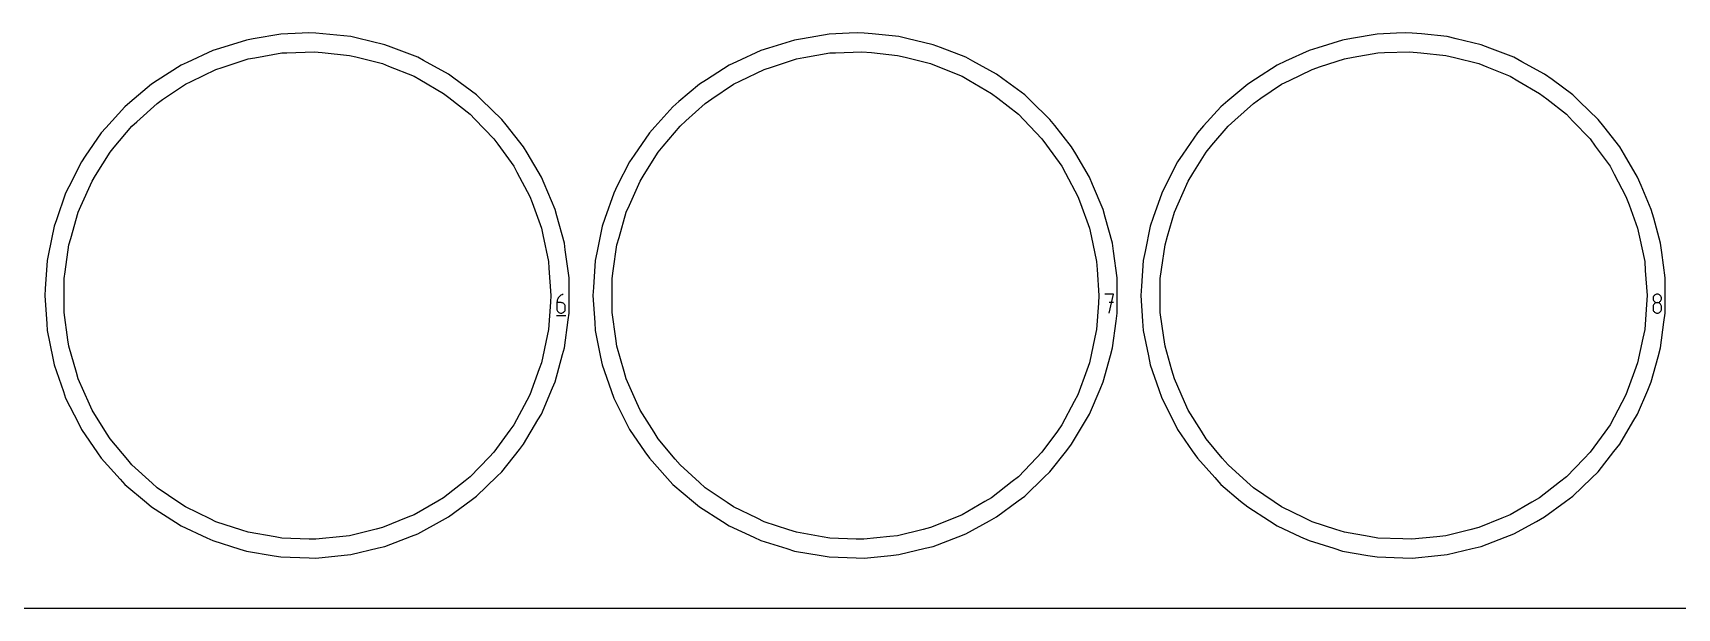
# Model space of a CAD drawing. Extents: x 0 to 800, y 0 to 1000.
# Drawn here: x 370.6 to 589.9, y 0 to 76.6 of the extents above; entities that cross this region are included whole.
import ezdxf

# ---------------------------------------------------------------- set-up
doc = ezdxf.new("R2010")
doc.units = 0

msp = doc.modelspace()

# ---------------------------------------------------------------- linework, layer by layer
at = {"layer": 'annotation', "color": 1}
for p, q in [((440.986084, 41.68288), (440.853717, 41.58306)), ((441.133164, 41.763852), (440.986084, 41.68288)), ((441.293445, 41.823948), (441.133164, 41.763852)), ((441.293445, 41.823948), (441.293445, 41.823948)), ((514.669486, 41.823948), (513.549073, 41.823948)), ((514.109359, 39.304399), (514.669486, 41.823948)), ((586.845901, 41.68916), (586.778433, 41.621745)), ((586.924002, 41.74438), (586.845901, 41.68916)), ((587.011147, 41.785805), (586.924002, 41.74438)), ((587.105745, 41.811834), (587.011147, 41.785805)), ((587.206205, 41.820866), (587.105745, 41.811834)), ((587.306665, 41.811834), (587.206205, 41.820866)), ((587.206205, 41.820866), (587.206205, 41.820866)), ((587.401263, 41.785805), (587.306665, 41.811834)), ((587.488408, 41.74438), (587.401263, 41.785805)), ((587.566509, 41.68916), (587.488408, 41.74438)), ((587.633977, 41.621745), (587.566509, 41.68916)), ((440.465405, 40.872255), (440.453016, 40.701954)), ((440.453016, 40.701954), (440.453016, 39.864527)), ((441.012512, 40.701954), (440.453016, 40.701954)), ((440.453016, 39.864527), (440.453016, 39.864527)), ((440.453016, 39.864527), (440.462049, 39.763879)), ((440.462049, 39.763879), (440.488086, 39.669135)), ((440.501565, 41.035882), (440.465405, 40.872255)), ((440.488086, 39.669135), (440.529532, 39.58188)), ((440.559986, 41.190804), (440.501565, 41.035882)), ((440.529532, 39.58188), (440.584792, 39.503699)), ((440.639158, 41.334994), (440.559986, 41.190804)), ((440.584792, 39.503699), (440.652273, 39.436179)), ((440.737572, 41.466422), (440.639158, 41.334994)), ((440.853717, 41.58306), (440.737572, 41.466422)), ((441.113139, 40.692974), (441.012512, 40.701954)), ((441.207825, 40.667075), (441.113139, 40.692974)), ((441.294996, 40.625819), (441.207825, 40.667075)), ((441.373076, 40.570768), (441.294996, 40.625819)), ((441.440492, 40.503483), (441.373076, 40.570768)), ((441.373076, 39.436179), (441.440492, 39.503699)), ((441.495668, 40.425527), (441.440492, 40.503483)), ((441.440492, 39.503699), (441.495668, 39.58188)), ((441.537029, 40.338461), (441.495668, 40.425527)), ((441.495668, 39.58188), (441.537029, 39.669135)), ((441.563001, 40.243848), (441.537029, 40.338461)), ((441.537029, 39.669135), (441.563001, 39.763879)), ((441.572008, 40.143248), (441.563001, 40.243848)), ((441.563001, 39.763879), (441.572008, 39.864527)), ((441.572008, 39.864527), (441.572008, 40.143248)), ((441.572008, 40.143248), (441.572008, 40.143248)), ((514.669486, 40.701954), (514.109359, 40.701954)), ((586.655737, 41.362344), (586.646709, 41.262161)), ((586.646709, 41.262161), (586.646709, 41.262161)), ((586.646709, 41.262161), (586.655742, 41.161507)), ((586.655737, 40.242354), (586.646709, 40.141747)), ((586.646709, 40.141747), (586.646709, 39.863026)), ((586.646709, 39.863026), (586.646709, 39.863026)), ((586.646709, 39.863026), (586.655742, 39.762427)), ((586.681761, 41.456737), (586.655737, 41.362344)), ((586.681761, 40.337076), (586.655737, 40.242354)), ((586.655742, 41.161507), (586.681779, 41.066748)), ((586.655742, 39.762427), (586.681779, 39.667813)), ((586.723189, 41.543737), (586.681761, 41.456737)), ((586.723189, 40.424324), (586.681761, 40.337076)), ((586.681779, 41.066748), (586.723225, 40.979472)), ((586.681779, 39.667813), (586.723225, 39.580747)), ((586.778433, 41.621745), (586.723189, 41.543737)), ((586.778433, 40.50251), (586.723189, 40.424324)), ((586.723225, 40.979472), (586.778485, 40.901267)), ((586.723225, 39.580747), (586.778485, 39.502791)), ((586.845901, 40.570044), (586.778433, 40.50251)), ((586.778485, 40.901267), (586.845966, 40.83372)), ((586.778485, 39.502791), (586.845966, 39.435507)), ((586.924002, 40.625336), (586.845901, 40.570044)), ((586.845966, 40.83372), (586.924072, 40.778419)), ((587.011147, 40.666798), (586.924002, 40.625336)), ((586.924072, 40.778419), (587.011211, 40.736953)), ((587.105745, 40.692841), (587.011147, 40.666798)), ((587.011211, 40.736953), (587.105786, 40.710909)), ((587.206205, 40.701875), (587.105745, 40.692841)), ((587.105786, 40.710909), (587.206205, 40.701875)), ((587.206205, 40.701875), (587.306624, 40.710909)), ((587.306665, 40.692846), (587.206205, 40.701875)), ((587.206205, 40.701875), (587.206205, 40.701875)), ((587.206205, 40.701875), (587.206205, 40.701875)), ((587.306624, 40.710909), (587.401199, 40.736953)), ((587.401263, 40.666816), (587.306665, 40.692846)), ((587.401199, 40.736953), (587.488338, 40.778419)), ((587.488408, 40.625371), (587.401263, 40.666816)), ((587.488338, 40.778419), (587.566444, 40.83372)), ((587.566509, 40.570096), (587.488408, 40.625371)), ((587.566444, 40.83372), (587.633925, 40.901267)), ((587.566444, 39.435507), (587.633925, 39.502791)), ((587.633977, 40.502575), (587.566509, 40.570096)), ((587.633925, 40.901267), (587.689185, 40.979472)), ((587.633925, 39.502791), (587.689185, 39.580747)), ((587.689221, 41.543737), (587.633977, 41.621745)), ((587.689221, 40.424395), (587.633977, 40.502575)), ((587.689185, 40.979472), (587.730631, 41.066748)), ((587.689185, 39.580747), (587.730631, 39.667813)), ((587.730649, 41.456737), (587.689221, 41.543737)), ((587.730649, 40.33714), (587.689221, 40.424395)), ((587.730631, 41.066748), (587.756668, 41.161507)), ((587.730631, 39.667813), (587.756668, 39.762427)), ((587.756673, 41.362344), (587.730649, 41.456737)), ((587.756673, 40.242395), (587.730649, 40.33714)), ((587.756668, 41.161507), (587.765701, 41.262161)), ((587.756668, 39.762427), (587.765701, 39.863026)), ((587.765701, 41.262161), (587.756673, 41.362344)), ((587.765701, 40.141747), (587.756673, 40.242395)), ((587.765701, 41.262161), (587.765701, 41.262161)), ((587.765701, 39.863026), (587.765701, 40.141747)), ((587.765701, 40.141747), (587.765701, 40.141747)), ((440.382941, 38.989456), (441.642715, 38.989456)), ((440.652273, 39.436179), (440.730379, 39.380903)), ((440.730379, 39.380903), (440.817518, 39.339458)), ((440.817518, 39.339458), (440.912093, 39.313428)), ((440.912093, 39.313428), (441.012512, 39.304399)), ((441.012512, 39.304399), (441.113139, 39.313428)), ((441.012512, 39.304399), (441.012512, 39.304399)), ((441.113139, 39.313428), (441.207825, 39.339458)), ((441.207825, 39.339458), (441.294996, 39.380903)), ((441.294996, 39.380903), (441.373076, 39.436179)), ((586.845966, 39.435507), (586.924072, 39.380455)), ((586.924072, 39.380455), (587.011211, 39.339199)), ((587.011211, 39.339199), (587.105786, 39.3133)), ((587.105786, 39.3133), (587.206205, 39.30432)), ((587.206205, 39.30432), (587.306624, 39.3133)), ((587.206205, 39.30432), (587.206205, 39.30432)), ((587.306624, 39.3133), (587.401199, 39.339199)), ((587.401199, 39.339199), (587.488338, 39.380455)), ((587.488338, 39.380455), (587.566444, 39.435507))]:
    msp.add_line(p, q, dxfattribs=at)
at = {"layer": 'boundary', "color": 5}
for p, q in [((395.437668, 74.577664), (394.572465, 74.309274)), ((399.038026, 75.694509), (395.437668, 74.577664)), ((399.931285, 75.845183), (399.038026, 75.694509)), ((403.648394, 76.472178), (399.931285, 75.845183)), ((406.472964, 76.613898), (403.648394, 76.472178)), ((407.378336, 76.644168), (406.472964, 76.613898)), ((408.321284, 76.62841), (407.378336, 76.644168)), ((409.222607, 76.537736), (408.321284, 76.62841)), ((412.97327, 76.160415), (409.222607, 76.537736)), ((413.854474, 75.950415), (412.97327, 76.160415)), ((417.52142, 75.076545), (413.854474, 75.950415)), ((418.366763, 74.750966), (417.52142, 75.076545)), ((421.88448, 73.396137), (418.366763, 74.750966)), ((468.690809, 74.626147), (467.669312, 74.309274)), ((472.134873, 75.694509), (468.690809, 74.626147)), ((473.189495, 75.872401), (472.134873, 75.694509)), ((476.745241, 76.472178), (473.189495, 75.872401)), ((479.447193, 76.607746), (476.745241, 76.472178)), ((480.516117, 76.643484), (479.447193, 76.607746)), ((481.418131, 76.62841), (480.516117, 76.643484)), ((482.482273, 76.521356), (481.418131, 76.62841)), ((486.070117, 76.160415), (482.482273, 76.521356)), ((487.110506, 75.91248), (486.070117, 76.160415)), ((490.618267, 75.076545), (487.110506, 75.91248)), ((491.616317, 74.692152), (490.618267, 75.076545)), ((494.981326, 73.396137), (491.616317, 74.692152)), ((541.94395, 74.67463), (540.766158, 74.309274)), ((545.231719, 75.694509), (541.94395, 74.67463)), ((546.447704, 75.89962), (545.231719, 75.694509)), ((549.842087, 76.472178), (546.447704, 75.89962)), ((552.421423, 76.601594), (549.842087, 76.472178)), ((553.653898, 76.6428), (552.421423, 76.601594)), ((554.514977, 76.62841), (553.653898, 76.6428)), ((555.741939, 76.504976), (554.514977, 76.62841)), ((559.166963, 76.160415), (555.741939, 76.504976)), ((560.366538, 75.874544), (559.166963, 76.160415)), ((563.715113, 75.076545), (560.366538, 75.874544)), ((564.86587, 74.633337), (563.715113, 75.076545)), ((568.078173, 73.396137), (564.86587, 74.633337)), ((391.153075, 72.722516), (390.331361, 72.341202)), ((394.572465, 74.309274), (391.153075, 72.722516)), ((422.678884, 72.960789), (421.88448, 73.396137)), ((425.984632, 71.149184), (422.678884, 72.960789)), ((464.39836, 72.791398), (463.428207, 72.341202)), ((467.669312, 74.309274), (464.39836, 72.791398)), ((495.919236, 72.882146), (494.981326, 73.396137)), ((499.081479, 71.149184), (495.919236, 72.882146)), ((537.643645, 72.860281), (536.525054, 72.341202)), ((540.766158, 74.309274), (537.643645, 72.860281)), ((569.159588, 72.803503), (568.078173, 73.396137)), ((572.178325, 71.149184), (569.159588, 72.803503)), ((387.153989, 70.312841), (386.390435, 69.825406)), ((390.331361, 72.341202), (387.153989, 70.312841)), ((426.713929, 70.611837), (425.984632, 71.149184)), ((429.748747, 68.375779), (426.713929, 70.611837)), ((460.388768, 70.400894), (459.487281, 69.825406)), ((463.428207, 72.341202), (460.388768, 70.400894)), ((499.94252, 70.514767), (499.081479, 71.149184)), ((502.845593, 68.375779), (499.94252, 70.514767)), ((533.623547, 70.488947), (532.584127, 69.825406)), ((536.525054, 72.341202), (533.623547, 70.488947)), ((573.17111, 70.417698), (572.178325, 71.149184)), ((575.94244, 68.375779), (573.17111, 70.417698)), ((386.390435, 69.825406), (383.511795, 67.391642)), ((430.399907, 67.746022), (429.748747, 68.375779)), ((459.487281, 69.825406), (456.733606, 67.497294)), ((503.614382, 67.63226), (502.845593, 68.375779)), ((532.584127, 69.825406), (529.955417, 67.602946)), ((576.828857, 67.518497), (575.94244, 68.375779)), ((382.820029, 66.806784), (380.291394, 64.011044)), ((383.511795, 67.391642), (382.820029, 66.806784)), ((433.109573, 65.12542), (430.399907, 67.746022)), ((455.916876, 66.806784), (453.49801, 64.13241)), ((456.733606, 67.497294), (455.916876, 66.806784)), ((506.206419, 65.12542), (503.614382, 67.63226)), ((529.013722, 66.806784), (526.704627, 64.253775)), ((529.955417, 67.602946), (529.013722, 66.806784)), ((579.303266, 65.12542), (576.828857, 67.518497)), ((380.291394, 64.011044), (379.683737, 63.3392)), ((433.670991, 64.41449), (433.109573, 65.12542)), ((436.007216, 61.456103), (433.670991, 64.41449)), ((453.49801, 64.13241), (452.780583, 63.3392)), ((506.869255, 64.286064), (506.206419, 65.12542)), ((509.104062, 61.456103), (506.869255, 64.286064)), ((526.704627, 64.253775), (525.87743, 63.3392)), ((580.067519, 64.157638), (579.303266, 65.12542)), ((582.200909, 61.456103), (580.067519, 64.157638)), ((379.683737, 63.3392), (377.550378, 60.231378)), ((436.468864, 60.676686), (436.007216, 61.456103)), ((452.780583, 63.3392), (450.739836, 60.366291)), ((509.649105, 60.535889), (509.104062, 61.456103)), ((525.87743, 63.3392), (523.929293, 60.501205)), ((582.829346, 60.395091), (582.200909, 61.456103)), ((377.037711, 59.484537), (375.337551, 56.120089)), ((377.550378, 60.231378), (377.037711, 59.484537)), ((438.389916, 57.433309), (436.468864, 60.676686)), ((450.134557, 59.484537), (448.508203, 56.266143)), ((450.739836, 60.366291), (450.134557, 59.484537)), ((511.486763, 57.433309), (509.649105, 60.535889)), ((523.231404, 59.484537), (521.678855, 56.412196)), ((523.929293, 60.501205), (523.231404, 59.484537)), ((584.583609, 57.433309), (582.829346, 60.395091)), ((438.743559, 56.599315), (438.389916, 57.433309)), ((511.90429, 56.448658), (511.486763, 57.433309)), ((585.06502, 56.298001), (584.583609, 57.433309)), ((374.928985, 55.311578), (373.692471, 51.750546)), ((375.337551, 56.120089), (374.928985, 55.311578)), ((440.215171, 53.128824), (438.743559, 56.599315)), ((448.025832, 55.311578), (446.842996, 51.905133)), ((448.508203, 56.266143), (448.025832, 55.311578)), ((513.312018, 53.128824), (511.90429, 56.448658)), ((521.122678, 55.311578), (519.993521, 52.059721)), ((521.678855, 56.412196), (521.122678, 55.311578)), ((586.408864, 53.128824), (585.06502, 56.298001)), ((440.454499, 52.255136), (440.215171, 53.128824)), ((513.594578, 52.097308), (513.312018, 53.128824)), ((586.734658, 51.93948), (586.408864, 53.128824)), ((373.395325, 50.894794), (372.644477, 47.20072)), ((373.692471, 51.750546), (373.395325, 50.894794)), ((441.450409, 48.619463), (440.454499, 52.255136)), ((446.492171, 50.894794), (445.773918, 47.361083)), ((446.842996, 51.905133), (446.492171, 50.894794)), ((514.547256, 48.619463), (513.594578, 52.097308)), ((519.589018, 50.894794), (518.90336, 47.521446)), ((519.993521, 52.059721), (519.589018, 50.894794)), ((587.644102, 48.619463), (586.734658, 51.93948)), ((441.571148, 47.721671), (441.450409, 48.619463)), ((514.689806, 47.559489), (514.547256, 48.619463)), ((587.808463, 47.397307), (587.644102, 48.619463)), ((372.464041, 46.312997), (372.212242, 42.551806)), ((372.644477, 47.20072), (372.464041, 46.312997)), ((442.073579, 43.985696), (441.571148, 47.721671)), ((445.560887, 46.312997), (445.320019, 42.715083)), ((445.773918, 47.361083), (445.560887, 46.312997)), ((515.170425, 43.985696), (514.689806, 47.559489)), ((518.657734, 46.312997), (518.427797, 42.878359)), ((518.90336, 47.521446), (518.657734, 46.312997)), ((588.267272, 43.985696), (587.808463, 47.397307)), ((442.073579, 43.079821), (442.073579, 43.985696)), ((515.170425, 42.916179), (515.170425, 43.985696)), ((588.267272, 42.752537), (588.267272, 43.985696)), ((372.212242, 42.551806), (372.151732, 41.647954)), ((442.073579, 39.310212), (442.073579, 43.079821)), ((445.320019, 42.715083), (445.248579, 41.647954)), ((515.170425, 39.310212), (515.170425, 42.916179)), ((518.427797, 42.878359), (518.345425, 41.647954)), ((588.267272, 39.310212), (588.267272, 42.752537)), ((372.151732, 41.647954), (372.403531, 37.886763)), ((445.248579, 41.647954), (445.489447, 38.05004)), ((518.345425, 41.647954), (518.575362, 38.213316)), ((372.403531, 37.886763), (372.464041, 36.982911)), ((441.450409, 34.676445), (441.95284, 38.41242)), ((441.95284, 38.41242), (442.073579, 39.310212)), ((445.489447, 38.05004), (445.560887, 36.982911)), ((514.547256, 34.676445), (515.027875, 38.250238)), ((515.027875, 38.250238), (515.170425, 39.310212)), ((518.575362, 38.213316), (518.657734, 36.982911)), ((587.644102, 34.676445), (588.102911, 38.088056)), ((588.102911, 38.088056), (588.267272, 39.310212)), ((372.464041, 36.982911), (373.214888, 33.288837)), ((445.560887, 36.982911), (446.27914, 33.4492)), ((518.657734, 36.982911), (519.343391, 33.609563)), ((373.214888, 33.288837), (373.395325, 32.401114)), ((440.215171, 30.167085), (441.211082, 33.802756)), ((441.211082, 33.802756), (441.450409, 34.676445)), ((446.27914, 33.4492), (446.492171, 32.401114)), ((513.312018, 30.167085), (514.264695, 33.644929)), ((514.264695, 33.644929), (514.547256, 34.676445)), ((519.343391, 33.609563), (519.589018, 32.401114)), ((586.408864, 30.167085), (587.318308, 33.487101)), ((587.318308, 33.487101), (587.644102, 34.676445)), ((373.395325, 32.401114), (374.631839, 28.840083)), ((446.492171, 32.401114), (447.675007, 28.99467)), ((519.589018, 32.401114), (520.718175, 29.149258)), ((374.631839, 28.840083), (374.928985, 27.984331)), ((438.389916, 25.862601), (439.861528, 29.333091)), ((439.861528, 29.333091), (440.215171, 30.167085)), ((447.675007, 28.99467), (448.025832, 27.984331)), ((511.486763, 25.862601), (512.89449, 29.182434)), ((512.89449, 29.182434), (513.312018, 30.167085)), ((520.718175, 29.149258), (521.122678, 27.984331)), ((584.583609, 25.862601), (585.927453, 29.031777)), ((585.927453, 29.031777), (586.408864, 30.167085)), ((374.928985, 27.984331), (376.629145, 24.619883)), ((448.025832, 27.984331), (449.652186, 24.765937)), ((521.122678, 27.984331), (522.675227, 24.91199)), ((376.629145, 24.619883), (377.037711, 23.811372)), ((436.007216, 21.839807), (437.928268, 25.083185)), ((437.928268, 25.083185), (438.389916, 25.862601)), ((449.652186, 24.765937), (450.134557, 23.811372)), ((509.104062, 21.839807), (510.94172, 24.942387)), ((510.94172, 24.942387), (511.486763, 25.862601)), ((522.675227, 24.91199), (523.231404, 23.811372)), ((582.200909, 21.839807), (583.955172, 24.801589)), ((583.955172, 24.801589), (584.583609, 25.862601)), ((377.037711, 23.811372), (379.171069, 20.703551)), ((450.134557, 23.811372), (452.175305, 20.838464)), ((523.231404, 23.811372), (525.179541, 20.973377)), ((379.171069, 20.703551), (379.683737, 19.95671)), ((379.683737, 19.95671), (382.212373, 17.16097)), ((433.109573, 18.170489), (435.445797, 21.128877)), ((435.445797, 21.128877), (436.007216, 21.839807)), ((452.175305, 20.838464), (452.780583, 19.95671)), ((452.780583, 19.95671), (455.199449, 17.282335)), ((506.206419, 18.170489), (508.441226, 21.000451)), ((508.441226, 21.000451), (509.104062, 21.839807)), ((525.179541, 20.973377), (525.87743, 19.95671)), ((525.87743, 19.95671), (528.186525, 17.403701)), ((579.303266, 18.170489), (581.436655, 20.872024)), ((581.436655, 20.872024), (582.200909, 21.839807)), ((432.458413, 17.540732), (433.109573, 18.170489)), ((505.43763, 17.426969), (506.206419, 18.170489)), ((578.416848, 17.313206), (579.303266, 18.170489)), ((382.212373, 17.16097), (382.82003, 16.489125)), ((382.82003, 16.489125), (385.698668, 14.055361)), ((429.748747, 14.920127), (432.458413, 17.540732)), ((455.199449, 17.282335), (455.916876, 16.489125)), ((455.916876, 16.489125), (458.670551, 14.161013)), ((502.845593, 14.920127), (505.43763, 17.426969)), ((528.186525, 17.403701), (529.013722, 16.489125)), ((529.013722, 16.489125), (531.642433, 14.266665)), ((575.94244, 14.920127), (578.416848, 17.313206)), ((385.698668, 14.055361), (386.390434, 13.470503)), ((386.390434, 13.470503), (389.567806, 11.442144)), ((425.984632, 12.146726), (429.01945, 14.382781)), ((429.01945, 14.382781), (429.748747, 14.920127)), ((458.670551, 14.161013), (459.487281, 13.470503)), ((459.487281, 13.470503), (462.526721, 11.530196)), ((499.081479, 12.146726), (501.984552, 14.285712)), ((501.984552, 14.285712), (502.845593, 14.920127)), ((531.642433, 14.266665), (532.584127, 13.470503)), ((532.584127, 13.470503), (535.485635, 11.618249)), ((572.178325, 12.146726), (574.949654, 14.188643)), ((574.949654, 14.188643), (575.94244, 14.920127)), ((389.567806, 11.442144), (390.331361, 10.954708)), ((421.88448, 9.899773), (425.190228, 11.711379)), ((425.190228, 11.711379), (425.984632, 12.146726)), ((462.526721, 11.530196), (463.428207, 10.954708)), ((494.981326, 9.899773), (498.143569, 11.632736)), ((498.143569, 11.632736), (499.081479, 12.146726)), ((535.485635, 11.618249), (536.525054, 10.954708)), ((568.078173, 9.899773), (571.09691, 11.554092)), ((571.09691, 11.554092), (572.178325, 12.146726)), ((390.331361, 10.954708), (393.750751, 9.36795)), ((393.750751, 9.36795), (394.572465, 8.986635)), ((394.572465, 8.986635), (398.172824, 7.86979)), ((417.52142, 8.219365), (421.039137, 9.574194)), ((421.039137, 9.574194), (421.88448, 9.899773)), ((463.428207, 10.954708), (466.699159, 9.436832)), ((466.699159, 9.436832), (467.669312, 8.986635)), ((467.669312, 8.986635), (471.113376, 7.918273)), ((490.618267, 8.219365), (493.983276, 9.51538)), ((493.983276, 9.51538), (494.981326, 9.899773)), ((536.525054, 10.954708), (539.647567, 9.505715)), ((539.647567, 9.505715), (540.766158, 8.986635)), ((540.766158, 8.986635), (544.053928, 7.966756)), ((563.715113, 8.219365), (566.927416, 9.456565)), ((566.927416, 9.456565), (568.078173, 9.899773)), ((398.172824, 7.86979), (399.038027, 7.6014)), ((399.038027, 7.6014), (402.755136, 6.974405)), ((402.755136, 6.974405), (403.648394, 6.823731)), ((403.648394, 6.823731), (407.415912, 6.69777)), ((407.415912, 6.69777), (408.321284, 6.6675)), ((408.321284, 6.6675), (412.071948, 7.044821)), ((412.071948, 7.044821), (412.97327, 7.135495)), ((412.97327, 7.135495), (416.640216, 8.009365)), ((416.640216, 8.009365), (417.52142, 8.219365)), ((471.113376, 7.918273), (472.134873, 7.6014)), ((472.134873, 7.6014), (475.690619, 7.001623)), ((475.690619, 7.001623), (476.745241, 6.823731)), ((476.745241, 6.823731), (480.349207, 6.703238)), ((480.349207, 6.703238), (481.418131, 6.6675)), ((481.418131, 6.6675), (485.005975, 7.028441)), ((485.005975, 7.028441), (486.070117, 7.135495)), ((486.070117, 7.135495), (489.577877, 7.971429)), ((489.577877, 7.971429), (490.618267, 8.219365)), ((544.053928, 7.966756), (545.23172, 7.6014)), ((545.23172, 7.6014), (548.626103, 7.028842)), ((548.626103, 7.028842), (549.842087, 6.823731)), ((549.842087, 6.823731), (553.282503, 6.708706)), ((553.282503, 6.708706), (554.514977, 6.6675)), ((554.514977, 6.6675), (557.940002, 7.012061)), ((557.940002, 7.012061), (559.166963, 7.135495)), ((559.166963, 7.135495), (562.515539, 7.933494)), ((562.515539, 7.933494), (563.715113, 8.219365))]:
    msp.add_line(p, q, dxfattribs=at)
at = {"layer": 'frame', "color": 5}
msp.add_line((0, 0), (800, 0), dxfattribs=at)
at = {"layer": 'hole', "color": 5}
for p, q in [((395.812519, 72.052898), (399.289301, 73.182565)), ((399.289301, 73.182565), (400.154445, 73.335114)), ((400.154445, 73.335114), (403.754557, 73.969915)), ((403.754557, 73.969915), (404.412761, 74.004409)), ((404.412761, 74.004409), (408.066235, 74.131992)), ((408.066235, 74.131992), (409.159678, 74.036328)), ((409.159678, 74.036328), (412.795315, 73.654206)), ((412.795315, 73.654206), (413.647716, 73.441678)), ((413.647716, 73.441678), (417.194806, 72.557289)), ((417.194806, 72.557289), (418.009336, 72.228199)), ((469.060296, 72.101938), (472.386148, 73.182565)), ((472.386148, 73.182565), (473.407575, 73.362672)), ((473.407575, 73.362672), (476.851404, 73.969915)), ((476.851404, 73.969915), (477.628508, 74.010641)), ((477.628508, 74.010641), (481.123382, 74.132685)), ((481.123382, 74.132685), (482.414351, 74.01974)), ((482.414351, 74.01974), (485.892161, 73.654206)), ((485.892161, 73.654206), (486.898545, 73.403286)), ((486.898545, 73.403286), (490.291652, 72.557289)), ((490.291652, 72.557289), (491.253323, 72.168751)), ((542.308072, 72.150978), (545.482994, 73.182565)), ((545.482994, 73.182565), (546.660705, 73.390229)), ((546.660705, 73.390229), (549.94825, 73.969915)), ((549.94825, 73.969915), (550.844256, 74.016872)), ((550.844256, 74.016872), (554.18053, 74.133378)), ((554.18053, 74.133378), (555.669024, 74.003152)), ((555.669024, 74.003152), (558.989007, 73.654206)), ((558.989007, 73.654206), (560.149373, 73.364894)), ((560.149373, 73.364894), (563.388499, 72.557289)), ((563.388499, 72.557289), (564.49731, 72.109302)), ((390.901734, 69.793779), (391.691319, 70.178886)), ((391.691319, 70.178886), (394.977014, 71.781428)), ((394.977014, 71.781428), (395.812519, 72.052898)), ((418.009336, 72.228199), (421.398831, 70.858761)), ((421.398831, 70.858761), (422.159629, 70.419513)), ((422.159629, 70.419513), (425.325529, 68.591676)), ((463.99858, 69.793779), (464.930801, 70.248454)), ((464.930801, 70.248454), (468.07386, 71.781428)), ((468.07386, 71.781428), (469.060296, 72.101938)), ((491.253323, 72.168751), (494.495677, 70.858761)), ((494.495677, 70.858761), (495.393909, 70.340165)), ((495.393909, 70.340165), (498.422376, 68.591676)), ((537.095427, 69.793779), (538.170282, 70.318022)), ((538.170282, 70.318022), (541.170707, 71.781428)), ((541.170707, 71.781428), (542.308072, 72.150978)), ((564.49731, 72.109302), (567.592524, 70.858761)), ((567.592524, 70.858761), (568.62819, 70.260817)), ((568.62819, 70.260817), (571.519222, 68.591676)), ((387.871038, 67.749551), (390.901734, 69.793779)), ((425.325529, 68.591676), (426.01779, 68.05082)), ((426.01779, 68.05082), (428.89849, 65.800161)), ((461.099449, 67.838293), (463.99858, 69.793779)), ((498.422376, 68.591676), (499.23969, 67.953117)), ((534.327861, 67.927035), (537.095427, 69.793779)), ((571.519222, 68.591676), (572.46159, 67.855414)), ((384.426053, 64.812179), (387.142731, 67.258303)), ((387.142731, 67.258303), (387.871038, 67.749551)), ((428.89849, 65.800161), (429.508748, 65.168224)), ((457.640833, 64.918367), (460.239577, 67.258303)), ((460.239577, 67.258303), (461.099449, 67.838293)), ((499.23969, 67.953117), (501.995336, 65.800161)), ((501.995336, 65.800161), (502.715834, 65.054068)), ((530.855613, 65.024555), (533.336424, 67.258303)), ((533.336424, 67.258303), (534.327861, 67.927035)), ((572.46159, 67.855414), (575.092183, 65.800161)), ((575.092183, 65.800161), (575.922921, 64.939911)), ((381.423358, 61.423942), (383.773208, 64.224351)), ((383.773208, 64.224351), (384.426053, 64.812179)), ((429.508748, 65.168224), (432.048208, 62.538551)), ((454.622213, 61.54551), (456.870055, 64.224351)), ((456.870055, 64.224351), (457.640833, 64.918367)), ((502.715834, 65.054068), (505.145055, 62.538551)), ((527.821069, 61.667078), (529.966901, 64.224351)), ((529.966901, 64.224351), (530.855613, 65.024555)), ((575.922921, 64.939911), (578.241901, 62.538551)), ((380.858665, 60.750975), (381.423358, 61.423942)), ((432.048208, 62.538551), (432.564571, 61.827833)), ((432.564571, 61.827833), (434.713308, 58.870331)), ((453.955512, 60.750975), (454.622213, 61.54551)), ((505.145055, 62.538551), (505.754696, 61.699445)), ((505.754696, 61.699445), (507.810155, 58.870331)), ((527.052358, 60.750975), (527.821069, 61.667078)), ((578.241901, 62.538551), (578.944821, 61.571058)), ((578.944821, 61.571058), (580.907001, 58.870331)), ((378.921466, 57.650787), (380.858665, 60.750975)), ((452.102408, 57.785369), (453.955512, 60.750975)), ((525.28335, 57.919951), (527.052358, 60.750975)), ((378.455938, 56.905781), (378.921466, 57.650787)), ((434.713308, 58.870331), (435.125733, 58.094665)), ((435.125733, 58.094665), (436.841949, 54.866894)), ((451.552785, 56.905781), (452.102408, 57.785369)), ((507.810155, 58.870331), (508.297081, 57.954544)), ((508.297081, 57.954544), (509.938795, 54.866894)), ((524.649631, 56.905781), (525.28335, 57.919951)), ((580.907001, 58.870331), (581.46843, 57.814424)), ((581.46843, 57.814424), (583.035642, 54.866894)), ((376.969039, 53.566155), (378.455938, 56.905781)), ((436.841949, 54.866894), (437.142414, 54.041378)), ((450.130433, 53.711131), (451.552785, 56.905781)), ((509.938795, 54.866894), (510.293538, 53.892253)), ((523.291827, 53.856107), (524.649631, 56.905781)), ((583.035642, 54.866894), (583.444662, 53.743128)), ((375.604096, 49.249548), (376.611722, 52.763609)), ((376.611722, 52.763609), (376.969039, 53.566155)), ((437.142414, 54.041378), (438.392738, 50.606168)), ((448.744684, 49.402096), (449.708569, 52.763609)), ((449.708569, 52.763609), (450.130433, 53.711131)), ((510.293538, 53.892253), (511.489585, 50.606168)), ((521.885273, 49.554645), (522.805415, 52.763609)), ((522.805415, 52.763609), (523.291827, 53.856107)), ((583.444662, 53.743128), (584.586431, 50.606168)), ((438.392738, 50.606168), (438.575391, 49.746869)), ((511.489585, 50.606168), (511.705233, 49.591641)), ((584.586431, 50.606168), (584.835075, 49.436413)), ((374.853156, 44.784986), (375.361953, 48.405084)), ((375.361953, 48.405084), (375.604096, 49.249548)), ((438.575391, 49.746869), (439.335465, 46.171079)), ((447.97209, 44.942137), (448.458799, 48.405084)), ((448.458799, 48.405084), (448.744684, 49.402096)), ((511.705233, 49.591641), (512.432311, 46.171079)), ((521.091024, 45.099289), (521.555646, 48.405084)), ((521.555646, 48.405084), (521.885273, 49.554645)), ((584.835075, 49.436413), (585.529158, 46.171079)), ((439.335465, 46.171079), (439.396743, 45.294724)), ((512.432311, 46.171079), (512.504659, 45.136415)), ((585.529158, 46.171079), (585.612575, 44.978105)), ((374.730887, 43.915039), (374.853156, 44.784986)), ((374.730887, 40.259364), (374.730887, 43.915039)), ((439.396743, 45.294724), (439.65174, 41.647954)), ((447.827733, 43.915039), (447.97209, 44.942137)), ((447.827733, 40.41806), (447.827733, 43.915039)), ((512.504659, 45.136415), (512.748586, 41.647954)), ((520.92458, 43.915039), (521.091024, 45.099289)), ((520.92458, 40.576756), (520.92458, 43.915039)), ((585.612575, 44.978105), (585.845433, 41.647954)), ((374.730887, 39.380869), (374.730887, 40.259364)), ((439.590461, 40.771599), (439.335465, 37.124829)), ((439.65174, 41.647954), (439.590461, 40.771599)), ((447.827733, 39.380869), (447.827733, 40.41806)), ((512.676238, 40.613289), (512.432311, 37.124829)), ((512.748586, 41.647954), (512.676238, 40.613289)), ((520.92458, 39.380869), (520.92458, 40.576756)), ((585.762015, 40.45498), (585.529158, 37.124829)), ((585.845433, 41.647954), (585.762015, 40.45498)), ((375.239684, 35.76077), (374.730887, 39.380869)), ((448.314443, 35.917922), (447.827733, 39.380869)), ((521.389202, 36.075074), (520.92458, 39.380869)), ((375.361953, 34.890824), (375.239684, 35.76077)), ((439.152811, 36.26553), (438.392738, 32.689741)), ((439.335465, 37.124829), (439.152811, 36.26553)), ((448.4588, 34.890824), (448.314443, 35.917922)), ((512.216662, 36.110302), (511.489585, 32.689741)), ((512.432311, 37.124829), (512.216662, 36.110302)), ((521.555646, 34.890824), (521.389202, 36.075074)), ((585.280513, 35.955074), (584.586431, 32.689741)), ((585.529158, 37.124829), (585.280513, 35.955074)), ((376.36958, 31.376764), (375.361953, 34.890824)), ((449.422684, 31.529313), (448.4588, 34.890824)), ((522.475789, 31.681861), (521.555646, 34.890824)), ((376.611722, 30.532301), (376.36958, 31.376764)), ((438.092273, 31.864225), (436.841949, 28.429014)), ((438.392738, 32.689741), (438.092273, 31.864225)), ((449.708569, 30.532301), (449.422684, 31.529313)), ((511.134841, 31.715099), (509.938795, 28.429014)), ((511.489585, 32.689741), (511.134841, 31.715099)), ((522.805415, 30.532301), (522.475789, 31.681861)), ((584.17741, 31.565974), (583.035642, 28.429014)), ((584.586431, 32.689741), (584.17741, 31.565974)), ((378.098621, 27.192675), (376.611722, 30.532301)), ((451.13092, 27.337651), (449.708569, 30.532301)), ((524.163219, 27.482627), (522.805415, 30.532301)), ((378.455938, 26.390129), (378.098621, 27.192675)), ((380.393137, 23.28994), (378.455938, 26.390129)), ((436.429525, 27.653348), (434.713309, 24.425579)), ((436.841949, 28.429014), (436.429525, 27.653348)), ((451.552785, 26.390129), (451.13092, 27.337651)), ((453.405888, 23.424522), (451.552785, 26.390129)), ((509.451869, 27.513228), (507.810155, 24.425579)), ((509.938795, 28.429014), (509.451869, 27.513228)), ((524.649631, 26.390129), (524.163219, 27.482627)), ((526.418639, 23.559103), (524.649631, 26.390129)), ((582.474213, 27.373108), (580.907002, 24.425579)), ((583.035642, 28.429014), (582.474213, 27.373108)), ((434.713309, 24.425579), (434.196945, 23.714861)), ((507.810155, 24.425579), (507.200513, 23.586474)), ((580.907002, 24.425579), (580.204081, 23.458086)), ((380.858665, 22.544933), (380.393137, 23.28994)), ((383.208516, 19.744525), (380.858665, 22.544933)), ((434.196945, 23.714861), (432.048208, 20.757359)), ((453.955512, 22.544933), (453.405888, 23.424522)), ((456.203353, 19.866093), (453.955512, 22.544933)), ((507.200513, 23.586474), (505.145055, 20.757359)), ((527.052358, 22.544933), (526.418639, 23.559103)), ((529.198191, 19.987661), (527.052358, 22.544933)), ((580.204081, 23.458086), (578.241901, 20.757359)), ((383.773208, 19.071559), (383.208516, 19.744525)), ((431.43795, 20.125422), (428.89849, 17.495748)), ((432.048208, 20.757359), (431.43795, 20.125422)), ((456.870055, 19.071559), (456.203353, 19.866093)), ((504.424556, 20.011266), (501.995336, 17.495748)), ((505.145055, 20.757359), (504.424556, 20.011266)), ((529.966901, 19.071559), (529.198191, 19.987661)), ((577.411163, 19.897109), (575.092183, 17.495748)), ((578.241901, 20.757359), (577.411163, 19.897109)), ((386.489886, 16.625435), (383.773208, 19.071559)), ((459.468799, 16.731624), (456.870055, 19.071559)), ((532.447712, 16.837812), (529.966901, 19.071559)), ((387.142731, 16.037607), (386.489886, 16.625435)), ((390.173427, 13.993379), (387.142731, 16.037607)), ((428.206229, 16.954893), (425.325529, 14.704234)), ((428.89849, 17.495748), (428.206229, 16.954893)), ((460.239577, 16.037607), (459.468799, 16.731624)), ((463.138708, 14.08212), (460.239577, 16.037607)), ((501.178021, 16.85719), (498.422376, 14.704234)), ((501.995336, 17.495748), (501.178021, 16.85719)), ((533.336424, 16.037607), (532.447712, 16.837812)), ((536.10399, 14.170862), (533.336424, 16.037607)), ((574.149814, 16.759487), (571.519222, 14.704234)), ((575.092183, 17.495748), (574.149814, 16.759487)), ((390.901734, 13.50213), (390.173427, 13.993379)), ((394.187428, 11.899589), (390.901734, 13.50213)), ((424.564731, 14.264986), (421.398831, 12.437148)), ((425.325529, 14.704234), (424.564731, 14.264986)), ((463.998581, 13.50213), (463.138708, 14.08212)), ((467.14164, 11.969156), (463.998581, 13.50213)), ((497.524143, 14.185638), (494.495677, 12.437148)), ((498.422376, 14.704234), (497.524143, 14.185638)), ((537.095427, 13.50213), (536.10399, 14.170862)), ((540.095852, 12.038724), (537.095427, 13.50213)), ((570.483555, 14.10629), (567.592524, 12.437148)), ((571.519222, 14.704234), (570.483555, 14.10629)), ((394.977014, 11.514482), (394.187428, 11.899589)), ((398.453795, 10.384814), (394.977014, 11.514482)), ((420.584301, 12.108059), (417.194806, 10.738621)), ((421.398831, 12.437148), (420.584301, 12.108059)), ((468.07386, 11.514482), (467.14164, 11.969156)), ((471.399712, 10.433854), (468.07386, 11.514482)), ((493.534007, 12.04861), (490.291652, 10.738621)), ((494.495677, 12.437148), (493.534007, 12.04861)), ((541.170707, 11.514482), (540.095852, 12.038724)), ((544.345628, 10.482894), (541.170707, 11.514482)), ((566.483712, 11.989162), (563.388499, 10.738621)), ((567.592524, 12.437148), (566.483712, 11.989162)), ((399.289301, 10.113344), (398.453795, 10.384814)), ((402.889414, 9.478544), (399.289301, 10.113344)), ((403.754557, 9.325995), (402.889414, 9.478544)), ((407.408032, 9.198413), (403.754557, 9.325995)), ((408.285998, 9.167753), (407.408032, 9.198413)), ((411.921635, 9.549876), (408.285998, 9.167753)), ((412.795315, 9.641704), (411.921635, 9.549876)), ((416.342404, 10.526093), (412.795315, 9.641704)), ((417.194806, 10.738621), (416.342404, 10.526093)), ((472.386148, 10.113344), (471.399712, 10.433854)), ((475.829976, 9.506101), (472.386148, 10.113344)), ((476.851404, 9.325995), (475.829976, 9.506101)), ((480.346278, 9.203951), (476.851404, 9.325995)), ((481.382845, 9.167753), (480.346278, 9.203951)), ((484.860655, 9.533288), (481.382845, 9.167753)), ((485.892161, 9.641704), (484.860655, 9.533288)), ((489.285269, 10.487701), (485.892161, 9.641704)), ((490.291652, 10.738621), (489.285269, 10.487701)), ((545.482994, 10.113344), (544.345628, 10.482894)), ((548.770539, 9.533658), (545.482994, 10.113344)), ((549.94825, 9.325995), (548.770539, 9.533658)), ((553.284524, 9.20949), (549.94825, 9.325995)), ((554.479691, 9.167753), (553.284524, 9.20949)), ((557.799675, 9.516699), (554.479691, 9.167753)), ((558.989007, 9.641704), (557.799675, 9.516699)), ((562.228133, 10.449309), (558.989007, 9.641704)), ((563.388499, 10.738621), (562.228133, 10.449309))]:
    msp.add_line(p, q, dxfattribs=at)

doc.saveas('drawing.dxf')
